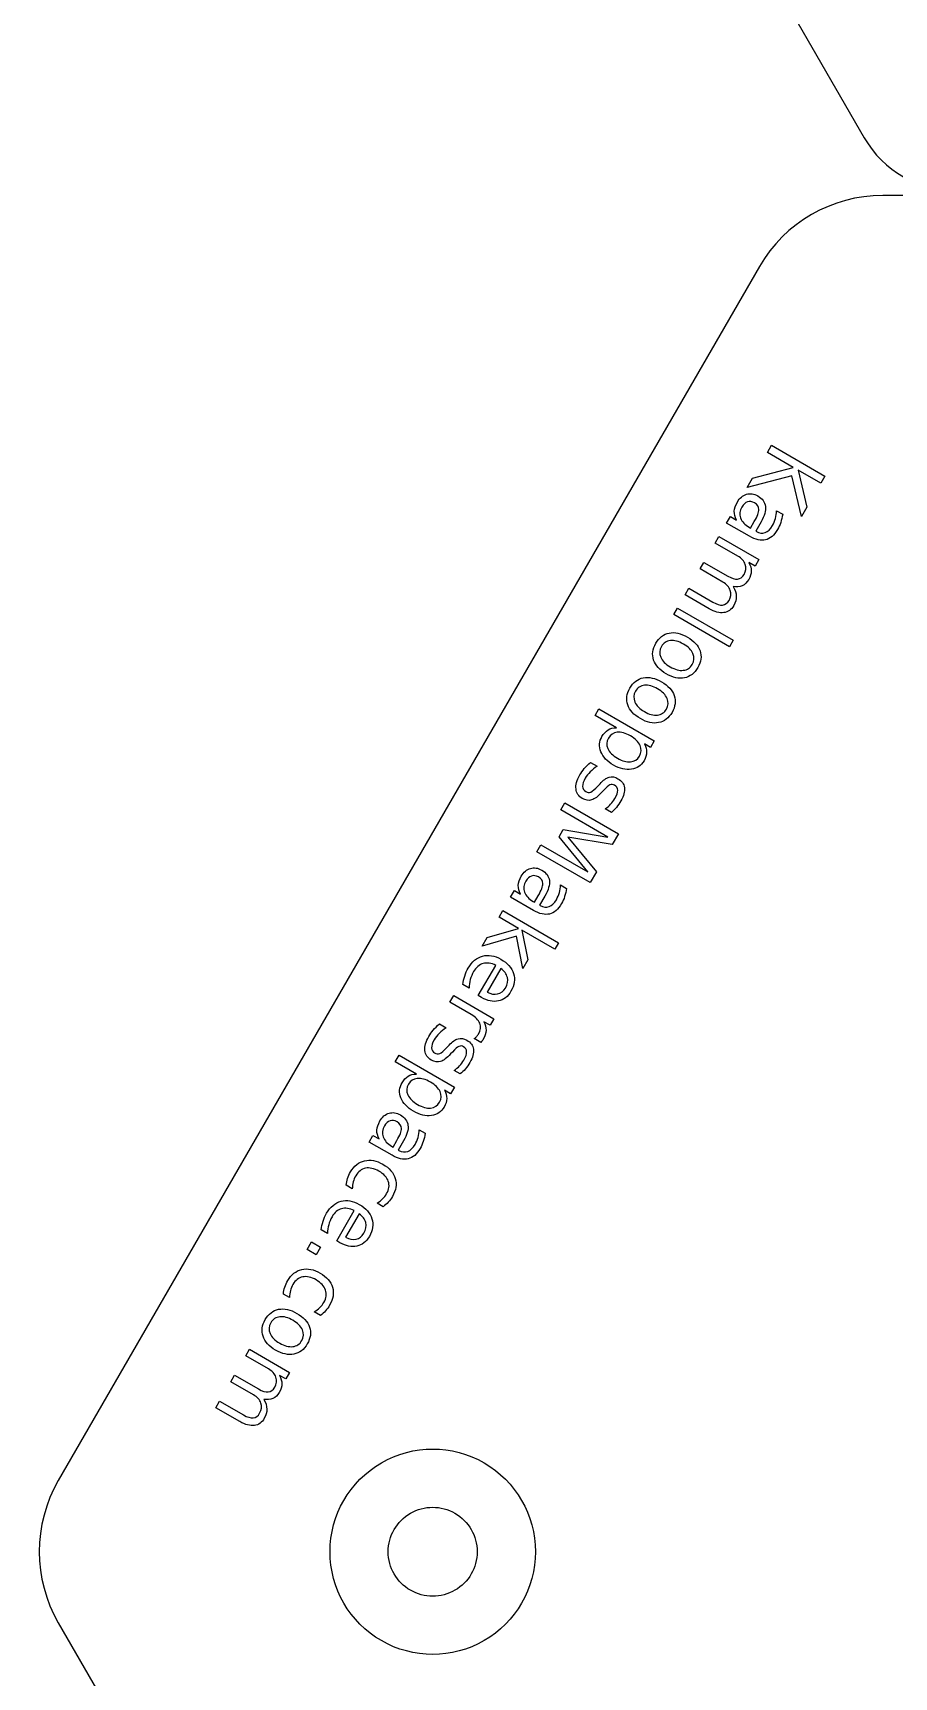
# Model space of a CAD drawing. Extents: x 10 to 227, y 10 to 289.
# Drawn here: x 9.87 to 34.06, y 146.63 to 192.82 of the extents above; entities that cross this region are included whole.
import ezdxf

# ---------------------------------------------------------------- set-up
doc = ezdxf.new("R2010")
doc.units = 0
doc.layers.add('Layer_1', color=7, linetype='CONTINUOUS')

msp = doc.modelspace()

# ---------------------------------------------------------------- linework, layer by layer
at = {"layer": 'Layer_1', "color": 7}
for p, q in [((14.454463, 222.37967), (33.222412, 189.872629)), ((73.121762, 188.254402), (33.740569, 188.254402)), ((30.276467, 186.254402), (10.585868, 152.149285)), ((22.351168, 150.149284), (22.351168, 150.149284))]:
    msp.add_line(p, q, dxfattribs=at)
at = {"layer": 'Layer_1', "color": 3}
for p, q in [((30.501462, 181.032539), (30.618656, 181.235525)), ((30.618656, 181.235525), (32.118942, 180.369335)), ((31.223973, 180.615397), (30.501462, 181.032539)), ((31.1927, 180.38022), (29.931158, 180.044743)), ((29.931158, 180.044743), (30.085482, 180.31204)), ((30.085482, 180.31204), (31.223973, 180.615397)), ((31.462191, 179.231808), (31.1927, 180.38022)), ((32.001748, 180.166348), (31.36767, 180.532433)), ((31.36767, 180.532433), (31.613035, 179.493078)), ((32.118942, 180.369335), (32.001748, 180.166348)), ((30.760858, 179.395554), (30.931687, 179.296927)), ((31.613035, 179.493078), (31.462191, 179.231808)), ((29.356211, 179.048907), (29.462962, 179.233804)), ((29.99833, 178.678179), (29.356211, 179.048907)), ((29.462962, 179.233804), (29.63379, 179.135176)), ((29.987497, 178.930963), (30.028679, 178.907187)), ((30.028679, 178.907187), (30.134877, 179.09106)), ((30.32307, 179.082895), (30.173389, 178.823639)), ((30.173389, 178.823639), (30.191507, 178.813178)), ((29.032487, 178.488199), (29.139818, 178.674103)), ((29.668577, 178.120952), (29.032487, 178.488199)), ((29.139818, 178.674103), (30.265283, 178.024315)), ((29.998296, 178.678199), (29.99833, 178.678179)), ((28.611858, 177.759648), (28.719189, 177.945552)), ((28.719189, 177.945552), (29.39246, 177.556839)), ((30.157951, 177.838412), (29.983103, 177.93936)), ((30.265283, 178.024315), (30.157951, 177.838412)), ((29.247948, 177.392401), (28.611858, 177.759648)), ((28.191232, 177.031103), (28.298564, 177.217007)), ((28.87053, 176.63891), (28.191232, 177.031103)), ((28.298564, 177.217007), (28.971834, 176.828294)), ((29.53926, 177.265763), (29.539256, 177.265743)), ((27.870981, 176.476412), (27.977731, 176.661309)), ((29.434577, 175.573669), (27.870981, 176.476412)), ((27.977731, 176.661309), (29.541327, 175.758566)), ((29.541327, 175.758566), (29.434577, 175.573669)), ((28.392239, 175.079471), (28.392239, 175.079471)), ((28.549004, 174.988963), (28.549004, 174.988963)), ((25.664108, 173.642597), (25.77144, 173.828501)), ((25.77144, 173.828501), (27.324981, 172.931563)), ((27.665871, 173.821364), (27.665871, 173.821364)), ((27.822636, 173.730856), (27.822636, 173.730856)), ((26.261006, 173.297978), (25.664108, 173.642597)), ((26.261023, 173.297968), (26.261006, 173.297978)), ((27.21765, 172.74566), (27.046822, 172.844287)), ((27.324981, 172.931563), (27.21765, 172.74566)), ((25.529959, 172.326627), (25.720889, 172.216393)), ((26.290731, 172.442075), (26.290731, 172.442075)), ((25.748999, 171.670923), (25.801198, 171.726533)), ((25.8964, 171.536248), (25.845756, 171.481074)), ((24.703264, 170.989766), (24.816975, 171.186719)), ((26.020666, 170.229163), (24.703264, 170.989766)), ((24.816975, 171.186719), (26.317261, 170.320528)), ((26.119301, 170.919842), (25.944453, 171.020791)), ((26.119293, 170.919854), (26.119301, 170.919842)), ((24.024467, 169.814053), (24.138759, 170.012013)), ((24.138759, 170.012013), (25.456161, 169.25141)), ((24.650526, 170.232387), (24.768298, 170.436375)), ((25.456161, 169.25141), (24.650526, 170.232387)), ((24.768298, 170.436375), (26.020666, 170.229163)), ((26.14263, 170.018059), (24.900633, 170.22465)), ((24.900633, 170.22465), (25.699383, 169.250332)), ((26.317261, 170.320528), (26.14263, 170.018059)), ((25.524753, 168.947863), (24.024467, 169.814053)), ((25.699383, 169.250332), (25.524753, 168.947863)), ((23.287654, 168.537857), (23.394405, 168.722754)), ((23.394405, 168.722754), (23.565233, 168.624127)), ((24.692301, 168.884505), (24.863129, 168.785877)), ((22.96392, 167.977132), (23.071251, 168.163036)), ((23.071251, 168.163036), (24.634847, 167.260293)), ((23.929773, 168.16713), (23.287654, 168.537857)), ((23.91894, 168.419914), (23.960122, 168.396137)), ((23.929738, 168.16715), (23.929773, 168.16713)), ((23.960122, 168.396137), (24.06632, 168.580011)), ((24.254513, 168.571845), (24.104832, 168.312589)), ((24.104832, 168.312589), (24.12295, 168.302129)), ((23.51359, 167.65978), (22.96392, 167.977132)), ((23.4526, 167.440426), (22.494565, 167.164185)), ((22.494565, 167.164185), (22.633806, 167.405358)), ((22.633806, 167.405358), (23.51359, 167.65978)), ((23.634535, 166.539522), (23.4526, 167.440426)), ((24.527516, 167.07439), (23.604031, 167.607564)), ((23.604031, 167.607564), (23.770873, 166.775667)), ((24.634847, 167.260293), (24.527516, 167.07439)), ((23.770873, 166.775667), (23.634535, 166.539522)), ((22.38244, 165.772513), (22.873261, 166.62264)), ((23.013455, 166.533661), (22.633871, 165.873879)), ((22.120987, 165.981073), (21.946138, 166.082022)), ((21.585411, 165.589551), (21.692742, 165.775455)), ((22.178294, 165.24725), (21.585411, 165.589551)), ((21.692742, 165.775455), (22.818207, 165.125667)), ((22.472881, 165.720297), (22.38244, 165.772513)), ((22.472887, 165.720294), (22.472881, 165.720297)), ((21.287768, 164.978937), (21.478698, 164.868703)), ((22.710876, 164.939764), (22.536027, 165.040713)), ((22.818207, 165.125667), (22.710876, 164.939764)), ((22.455458, 164.457492), (22.26481, 164.566236)), ((20.048083, 163.915356), (20.155414, 164.10126)), ((20.155414, 164.10126), (21.708956, 163.204322)), ((21.506811, 164.323238), (21.559011, 164.378849)), ((21.654212, 164.188563), (21.603568, 164.133389)), ((20.644981, 163.570737), (20.048083, 163.915356)), ((20.644998, 163.570727), (20.644981, 163.570737)), ((21.877114, 163.572158), (21.702265, 163.673106)), ((21.877106, 163.57217), (21.877114, 163.572158)), ((21.601625, 163.018419), (21.430796, 163.117046)), ((21.708956, 163.204322), (21.601625, 163.018419)), ((20.674706, 162.714834), (20.674706, 162.714834)), ((19.316985, 161.660457), (19.423736, 161.845354)), ((19.423736, 161.845354), (19.594564, 161.746726)), ((19.989453, 161.518736), (20.095651, 161.70261)), ((20.283844, 161.694445), (20.134163, 161.435188)), ((20.721632, 162.007104), (20.89246, 161.908477)), ((19.959104, 161.289729), (19.316985, 161.660457)), ((19.94827, 161.542513), (19.989453, 161.518736)), ((19.959069, 161.289749), (19.959104, 161.289729)), ((20.134163, 161.435188), (20.152281, 161.424728)), ((18.842936, 160.345098), (18.672108, 160.443725)), ((19.711163, 159.843826), (19.538322, 159.943616)), ((19.711203, 159.843803), (19.711163, 159.843826)), ((18.404807, 158.883051), (18.895631, 159.733183)), ((19.035822, 159.644199), (18.656238, 158.984417)), ((18.143357, 159.091617), (17.968509, 159.192566)), ((17.573579, 158.640789), (17.695997, 158.852823)), ((17.828821, 158.493425), (17.573579, 158.640789)), ((17.695997, 158.852823), (17.951239, 158.705459)), ((17.951239, 158.705459), (17.828821, 158.493425)), ((18.495248, 158.830835), (18.404807, 158.883051)), ((18.495254, 158.830831), (18.495248, 158.830835)), ((17.079223, 157.290258), (16.908395, 157.388885)), ((17.94745, 156.788986), (17.774609, 156.888776)), ((17.947491, 156.788963), (17.94745, 156.788986)), ((15.84875, 155.653296), (15.956081, 155.8392)), ((15.956081, 155.8392), (17.081546, 155.189413)), ((17.422425, 156.079196), (17.422425, 156.079196)), ((17.57919, 155.988688), (17.57919, 155.988688)), ((16.484841, 155.286049), (15.84875, 155.653296)), ((15.428121, 154.924745), (15.535452, 155.110649)), ((16.064212, 154.557498), (15.428121, 154.924745)), ((15.535452, 155.110649), (16.208723, 154.721936)), ((16.974215, 155.003509), (16.799366, 155.104458)), ((17.081546, 155.189413), (16.974215, 155.003509)), ((15.007495, 154.1962), (15.114827, 154.382104)), ((15.114827, 154.382104), (15.788097, 153.993391)), ((16.355523, 154.430861), (16.355519, 154.43084)), ((15.686793, 153.804007), (15.007495, 154.1962))]:
    msp.add_line(p, q, dxfattribs=at)
at = {"layer": 'Layer_1', "color": 5}
msp.add_line((23.985783, 150.149284), (23.985783, 150.149284), dxfattribs=at)
at = {"layer": 'Layer_1', "color": 7}
for points in [[(33.222412, 189.872629), (33.75831, 188.944426), (34.748691, 188.372629), (35.820488, 188.372629)], [(33.740569, 188.254402), (32.311507, 188.254402), (30.990998, 187.492006), (30.276467, 186.254402)], [(10.585868, 152.149285), (9.871337, 150.911681), (9.871337, 149.386889), (10.585868, 148.149285)], [(19.851168, 150.149284), (19.851168, 150.595866), (20.089417, 151.008525), (20.476168, 151.231816)], [(20.476168, 151.231816), (20.862919, 151.455107), (21.339417, 151.455107), (21.726168, 151.231816)], [(21.726168, 151.231816), (22.112919, 151.008525), (22.351168, 150.595866), (22.351168, 150.149284)], [(20.476168, 149.066752), (20.089417, 149.290043), (19.851168, 149.702702), (19.851168, 150.149284)], [(22.351168, 150.149284), (22.351168, 149.702702), (22.112919, 149.290043), (21.726168, 149.066752)], [(21.726168, 149.066752), (21.339417, 148.843461), (20.862919, 148.843461), (20.476168, 149.066752)], [(10.585868, 148.149285), (10.585868, 148.149285), (30.276467, 114.044164), (30.276467, 114.044164)]]:
    msp.add_open_spline(points, degree=3, dxfattribs=at)
at = {"layer": 'Layer_1', "color": 3}
for points in [[(29.658326, 179.63953), (29.724851, 179.754754), (29.809995, 179.827966), (29.913759, 179.859166)], [(29.913759, 179.859166), (30.017804, 179.889314), (30.124092, 179.873059), (30.23262, 179.8104)], [(30.23262, 179.8104), (30.359236, 179.737298), (30.430332, 179.639978), (30.445907, 179.51844)], [(29.63379, 179.135176), (29.589825, 179.21683), (29.569609, 179.298619), (29.573144, 179.380545)], [(29.573144, 179.380545), (29.577328, 179.462089), (29.605722, 179.548418), (29.658326, 179.63953)], [(29.78466, 179.500936), (29.725484, 179.39844), (29.714279, 179.295489), (29.751045, 179.192086)], [(29.944056, 179.644717), (29.880723, 179.623223), (29.827592, 179.575296), (29.78466, 179.500936)], [(30.137949, 179.618529), (30.072298, 179.656433), (30.007667, 179.665162), (29.944056, 179.644717)], [(30.134877, 179.09106), (30.22113, 179.240454), (30.263805, 179.35382), (30.262902, 179.431159)], [(30.262902, 179.431159), (30.262, 179.508499), (30.220349, 179.570955), (30.137949, 179.618529)], [(30.445907, 179.51844), (30.461098, 179.396228), (30.420153, 179.251047), (30.32307, 179.082895)], [(30.728666, 179.179667), (30.748447, 179.249528), (30.759178, 179.32149), (30.760858, 179.395554)], [(30.931687, 179.296927), (30.918734, 179.214186), (30.900257, 179.137317), (30.876255, 179.066318)], [(29.751045, 179.192086), (29.788095, 179.087624), (29.866912, 179.000583), (29.987497, 178.930963)], [(30.191507, 178.813178), (30.276587, 178.764057), (30.358485, 178.754288), (30.437198, 178.783871)], [(30.437198, 178.783871), (30.516194, 178.812403), (30.584894, 178.877248), (30.643298, 178.978406)], [(30.788998, 178.868825), (30.69501, 178.706034), (30.582604, 178.608813), (30.451779, 178.577162)], [(30.643298, 178.978406), (30.680429, 179.042719), (30.708885, 179.109806), (30.728666, 179.179667)], [(30.876255, 179.066318), (30.852894, 178.99495), (30.823808, 178.929119), (30.788998, 178.868825)], [(30.451779, 178.577162), (30.320956, 178.545505), (30.169795, 178.579184), (29.998296, 178.678199)], [(29.879679, 177.887863), (29.84814, 177.980211), (29.777773, 178.057907), (29.668577, 178.120952)], [(29.846192, 177.607076), (29.900728, 177.701536), (29.91189, 177.795132), (29.879679, 177.887863)], [(29.983103, 177.93936), (30.027737, 177.857315), (30.04945, 177.77734), (30.048241, 177.699435)], [(29.460056, 177.158731), (29.428518, 177.251079), (29.357815, 177.328969), (29.247948, 177.392401)], [(29.39246, 177.556839), (29.500988, 177.49418), (29.592069, 177.467056), (29.665701, 177.475467)], [(29.665701, 177.475467), (29.740004, 177.48349), (29.800168, 177.52736), (29.846192, 177.607076)], [(29.976221, 177.460988), (29.929035, 177.379259), (29.868236, 177.321914), (29.793824, 177.288951)], [(30.048241, 177.699435), (30.047029, 177.621533), (30.023022, 177.54205), (29.976221, 177.460988)], [(29.424404, 176.876518), (29.479713, 176.972316), (29.491597, 177.066387), (29.460056, 177.158731)], [(29.539256, 177.265743), (29.595639, 177.171556), (29.625028, 177.080896), (29.627423, 176.993763)], [(29.793824, 177.288951), (29.719025, 177.255318), (29.634171, 177.247589), (29.53926, 177.265763)], [(29.627423, 176.993763), (29.629819, 176.90663), (29.605877, 176.81952), (29.555598, 176.732434)], [(29.275352, 176.532477), (29.156873, 176.51602), (29.021933, 176.551498), (28.87053, 176.63891)], [(28.971834, 176.828294), (29.079692, 176.766022), (29.170772, 176.738898), (29.245075, 176.746922)], [(29.245075, 176.746922), (29.319378, 176.754945), (29.379155, 176.798144), (29.424404, 176.876518)], [(29.555598, 176.732434), (29.487911, 176.615197), (29.394496, 176.548545), (29.275352, 176.532477)], [(27.305302, 175.201899), (27.253785, 175.354016), (27.274439, 175.510463), (27.367264, 175.671241)], [(27.367264, 175.671241), (27.460479, 175.832693), (27.585833, 175.929141), (27.743329, 175.960584)], [(27.524023, 175.580735), (27.467167, 175.482257), (27.460962, 175.381778), (27.505409, 175.279298)], [(27.775924, 175.750169), (27.665621, 175.737034), (27.581654, 175.680556), (27.524023, 175.580735)], [(27.743329, 175.960584), (27.901107, 175.990968), (28.072112, 175.952978), (28.256342, 175.846612)], [(28.14379, 175.651667), (28.009133, 175.729411), (27.886511, 175.762245), (27.775924, 175.750169)], [(28.411434, 175.381915), (28.367658, 175.484008), (28.278443, 175.573925), (28.14379, 175.651667)], [(28.256342, 175.846612), (28.441239, 175.739862), (28.55964, 175.610764), (28.611544, 175.459319)], [(27.659929, 174.813596), (27.4757, 174.919962), (27.35749, 175.049396), (27.305302, 175.201899)], [(27.505409, 175.279298), (27.549859, 175.176822), (27.639076, 175.086905), (27.773062, 175.009548)], [(28.139487, 174.913213), (28.251132, 174.925573), (28.335382, 174.980993), (28.392239, 175.079471)], [(28.392239, 175.079471), (28.449483, 175.17862), (28.455881, 175.279435), (28.411434, 175.381915)], [(28.611544, 175.459319), (28.663066, 175.307201), (28.642219, 175.150415), (28.549004, 174.988963)], [(26.640895, 174.413134), (26.734108, 174.574583), (26.859462, 174.671029), (27.016957, 174.702471)], [(27.016957, 174.702471), (27.174736, 174.732856), (27.34574, 174.694865), (27.52997, 174.5885)], [(28.173518, 174.700635), (28.016023, 174.669192), (27.844827, 174.706846), (27.659929, 174.813596)], [(27.773062, 175.009548), (27.906374, 174.932581), (28.028515, 174.900469), (28.139487, 174.913213)], [(28.549004, 174.988963), (28.456179, 174.828185), (28.331017, 174.732075), (28.173518, 174.700635)], [(26.57893, 173.943787), (26.527413, 174.095903), (26.548068, 174.252352), (26.640895, 174.413134)], [(26.797655, 174.322629), (26.740798, 174.22415), (26.734594, 174.123671), (26.779041, 174.021191)], [(27.049553, 174.492056), (26.93925, 174.478921), (26.855284, 174.422445), (26.797655, 174.322629)], [(27.417418, 174.393554), (27.282761, 174.471299), (27.160139, 174.504133), (27.049553, 174.492056)], [(27.685062, 174.123802), (27.641286, 174.225895), (27.552071, 174.315812), (27.417418, 174.393554)], [(27.52997, 174.5885), (27.714867, 174.48175), (27.833268, 174.352652), (27.885173, 174.201207)], [(27.885173, 174.201207), (27.936694, 174.049088), (27.915848, 173.892305), (27.822636, 173.730856)], [(26.933558, 173.555484), (26.749328, 173.661849), (26.631119, 173.791283), (26.57893, 173.943787)], [(26.779041, 174.021191), (26.823488, 173.918711), (26.912705, 173.828793), (27.046691, 173.751436)], [(27.046691, 173.751436), (27.180002, 173.674469), (27.302145, 173.642359), (27.413118, 173.655106)], [(27.413118, 173.655106), (27.524763, 173.667467), (27.609014, 173.722886), (27.665871, 173.821364)], [(27.822636, 173.730856), (27.729808, 173.570074), (27.604645, 173.473963), (27.447146, 173.442522)], [(27.665871, 173.821364), (27.723112, 173.92051), (27.72951, 174.021322), (27.685062, 174.123802)], [(25.855341, 173.052528), (25.902915, 173.134928), (25.96, 173.196652), (26.026595, 173.237701)], [(26.026595, 173.237701), (26.093454, 173.277702), (26.171597, 173.297791), (26.261023, 173.297968)], [(27.447146, 173.442522), (27.289651, 173.41108), (27.118455, 173.448733), (26.933558, 173.555484)], [(25.826094, 172.625928), (25.76669, 172.773665), (25.776439, 172.915865), (25.855341, 173.052528)], [(26.036207, 173.008399), (25.979736, 172.910588), (25.97397, 172.811642), (26.018908, 172.711563)], [(26.285203, 173.172799), (26.175675, 173.161006), (26.092676, 173.106206), (26.036207, 173.008399)], [(26.653917, 173.071131), (26.517921, 173.149648), (26.395017, 173.183537), (26.285203, 173.172799)], [(26.925314, 172.803231), (26.880374, 172.903316), (26.789908, 172.992616), (26.653917, 173.071131)], [(26.908444, 172.504813), (26.964913, 172.60262), (26.970536, 172.702093), (26.925314, 172.803231)], [(27.046822, 172.844287), (27.091382, 172.766754), (27.112722, 172.689228), (27.110842, 172.611711)], [(25.358798, 172.15078), (25.407703, 172.209184), (25.464756, 172.2678), (25.529959, 172.326627)], [(26.179913, 172.250147), (26.003053, 172.352257), (25.885114, 172.477517), (25.826094, 172.625928)], [(26.018908, 172.711563), (26.064128, 172.610421), (26.154736, 172.520592), (26.290731, 172.442075)], [(26.290731, 172.442075), (26.426722, 172.36356), (26.549485, 172.3302), (26.659019, 172.341995)], [(26.659019, 172.341995), (26.768831, 172.352729), (26.851972, 172.407002), (26.908444, 172.504813)], [(27.037082, 172.37025), (26.95818, 172.233587), (26.839903, 172.154045), (26.682254, 172.131624)], [(27.110842, 172.611711), (27.109242, 172.533137), (27.084655, 172.45265), (27.037082, 172.37025)], [(25.12643, 171.57884), (25.113042, 171.696436), (25.148121, 171.827586), (25.231666, 171.972289)], [(25.231666, 171.972289), (25.266474, 172.03258), (25.308852, 172.092076), (25.358798, 172.15078)], [(25.384056, 171.878946), (25.333775, 171.791856), (25.30984, 171.716351), (25.312252, 171.65243)], [(25.52388, 172.060822), (25.46818, 172.004551), (25.421572, 171.943926), (25.384056, 171.878946)], [(25.720889, 172.216393), (25.645928, 172.168559), (25.580258, 172.116702), (25.52388, 172.060822)], [(25.801198, 171.726533), (25.891457, 171.827164), (25.97607, 171.888627), (26.055039, 171.910921)], [(26.055039, 171.910921), (26.134678, 171.932828), (26.218043, 171.91864), (26.305133, 171.868359)], [(26.682254, 172.131624), (26.524216, 172.108531), (26.35677, 172.148039), (26.179913, 172.250147)], [(26.305133, 171.868359), (26.410981, 171.807247), (26.471053, 171.722545), (26.485348, 171.614251)], [(25.302695, 171.31093), (25.198185, 171.371269), (25.13943, 171.460572), (25.12643, 171.57884)], [(25.312252, 171.65243), (25.315318, 171.588136), (25.343986, 171.540323), (25.398256, 171.50899)], [(25.398256, 171.50899), (25.4485, 171.479982), (25.496882, 171.474826), (25.543404, 171.493521)], [(25.543404, 171.493521), (25.589556, 171.51156), (25.658088, 171.570694), (25.748999, 171.670923)], [(25.845756, 171.481074), (25.741803, 171.366022), (25.64818, 171.295918), (25.564886, 171.270764)], [(26.080024, 171.694178), (26.036954, 171.67528), (25.975746, 171.622637), (25.8964, 171.536248)], [(26.209946, 171.684815), (26.167072, 171.709568), (26.123765, 171.712689), (26.080024, 171.694178)], [(26.297109, 171.543383), (26.295264, 171.605187), (26.26621, 171.652331), (26.209946, 171.684815)], [(26.219812, 171.312001), (26.272801, 171.403781), (26.298566, 171.480908), (26.297109, 171.543383)], [(26.485348, 171.614251), (26.49964, 171.505954), (26.466949, 171.382805), (26.387275, 171.244804)], [(25.564886, 171.270764), (25.481872, 171.244553), (25.394475, 171.257941), (25.302695, 171.31093)], [(25.944453, 171.020791), (26.001427, 171.057573), (26.052853, 171.100234), (26.098732, 171.148775)], [(26.098732, 171.148775), (26.144641, 171.197298), (26.185001, 171.251707), (26.219812, 171.312001)], [(26.260812, 171.060566), (26.215955, 171.006073), (26.168782, 170.959169), (26.119293, 170.919854)], [(26.387275, 171.244804), (26.347824, 171.176473), (26.305669, 171.11506), (26.260812, 171.060566)], [(23.504587, 168.869495), (23.508774, 168.951044), (23.537168, 169.037373), (23.589769, 169.128481)], [(23.589769, 169.128481), (23.656294, 169.243705), (23.741439, 169.316919), (23.845205, 169.348123)], [(23.875502, 169.133674), (23.81217, 169.112179), (23.759037, 169.06425), (23.716103, 168.989887)], [(23.845205, 169.348123), (23.949248, 169.378267), (24.055534, 169.362009), (24.164063, 169.29935)], [(24.069391, 169.10748), (24.003741, 169.145383), (23.939111, 169.154115), (23.875502, 169.133674)], [(24.194345, 168.92011), (24.193443, 168.997449), (24.151792, 169.059906), (24.069391, 169.10748)], [(24.164063, 169.29935), (24.290679, 169.226248), (24.361775, 169.128928), (24.37735, 169.00739)], [(23.565233, 168.624127), (23.52127, 168.705784), (23.501054, 168.787574), (23.504587, 168.869495)], [(23.716103, 168.989887), (23.656927, 168.88739), (23.645721, 168.78444), (23.682488, 168.681036)], [(23.682488, 168.681036), (23.719538, 168.576574), (23.798355, 168.489533), (23.91894, 168.419914)], [(24.06632, 168.580011), (24.152573, 168.729404), (24.195248, 168.842771), (24.194345, 168.92011)], [(24.37735, 169.00739), (24.392541, 168.885179), (24.351596, 168.739997), (24.254513, 168.571845)], [(24.574741, 168.467357), (24.611872, 168.53167), (24.640328, 168.598756), (24.660109, 168.668617)], [(24.660109, 168.668617), (24.679892, 168.738482), (24.690623, 168.810445), (24.692301, 168.884505)], [(24.863129, 168.785877), (24.850179, 168.703141), (24.831702, 168.626271), (24.807698, 168.555269)], [(24.383222, 168.066113), (24.252399, 168.034456), (24.101238, 168.068135), (23.929738, 168.16715)], [(24.12295, 168.302129), (24.20803, 168.253007), (24.289927, 168.243239), (24.368641, 168.272822)], [(24.368641, 168.272822), (24.447637, 168.301353), (24.516337, 168.366198), (24.574741, 168.467357)], [(24.720441, 168.357776), (24.626455, 168.194989), (24.514049, 168.097767), (24.383222, 168.066113)], [(24.807698, 168.555269), (24.784337, 168.483901), (24.755251, 168.41807), (24.720441, 168.357776)], [(22.099925, 166.547928), (22.203582, 166.727469), (22.338026, 166.839659), (22.503257, 166.8845)], [(22.503257, 166.8845), (22.6681, 166.928669), (22.839622, 166.899312), (23.017824, 166.796427)], [(23.017824, 166.796427), (23.20205, 166.690064), (23.319471, 166.556174), (23.370087, 166.394756)], [(21.946138, 166.082022), (21.956284, 166.164594), (21.974103, 166.244969), (21.999597, 166.323148)], [(21.999597, 166.323148), (22.025098, 166.401323), (22.058541, 166.47625), (22.099925, 166.547928)], [(22.250296, 166.446372), (22.209299, 166.375364), (22.178359, 166.301672), (22.157475, 166.225295)], [(22.515709, 166.676335), (22.409549, 166.645624), (22.321078, 166.568969), (22.250296, 166.446372)], [(22.873261, 166.62264), (22.741328, 166.688074), (22.622144, 166.705973), (22.515709, 166.676335)], [(23.198156, 166.285), (23.175455, 166.380284), (23.113888, 166.463171), (23.013455, 166.533661)], [(23.370087, 166.394756), (23.420984, 166.232277), (23.397699, 166.066628), (23.300232, 165.897809)], [(22.157475, 166.225295), (22.136207, 166.148255), (22.124045, 166.066848), (22.120987, 165.981073)], [(22.633871, 165.873879), (22.735915, 165.817009), (22.83308, 165.798873), (22.925364, 165.819471)], [(22.925364, 165.819471), (23.01737, 165.839596), (23.089674, 165.895212), (23.142275, 165.986321)], [(23.300232, 165.897809), (23.212819, 165.746406), (23.094873, 165.65506), (22.946393, 165.623771)], [(23.142275, 165.986321), (23.20184, 166.089489), (23.220467, 166.189049), (23.198156, 166.285)], [(22.946393, 165.623771), (22.798203, 165.591424), (22.640368, 165.623599), (22.472887, 165.720294)], [(21.116607, 164.803089), (21.165514, 164.861498), (21.222568, 164.920114), (21.287768, 164.978937)], [(22.422558, 164.995023), (22.386999, 165.089687), (22.305577, 165.173763), (22.178294, 165.24725)], [(22.385819, 164.69467), (22.446156, 164.799176), (22.458402, 164.899294), (22.422558, 164.995023)], [(22.536027, 165.040713), (22.581929, 164.962404), (22.603307, 164.882625), (22.600162, 164.801374)], [(20.884242, 164.231155), (20.870855, 164.348751), (20.905932, 164.479899), (20.989475, 164.624599)], [(20.989475, 164.624599), (21.024286, 164.684893), (21.066663, 164.74439), (21.116607, 164.803089)], [(21.141869, 164.531261), (21.091587, 164.444172), (21.067653, 164.368666), (21.070064, 164.304745)], [(21.281692, 164.713138), (21.225993, 164.656867), (21.179385, 164.596241), (21.141869, 164.531261)], [(21.478698, 164.868703), (21.40374, 164.820872), (21.338071, 164.769017), (21.281692, 164.713138)], [(21.559011, 164.378849), (21.649269, 164.47948), (21.733883, 164.540943), (21.812851, 164.563237)], [(21.812851, 164.563237), (21.892491, 164.585143), (21.975855, 164.570956), (22.062945, 164.520674)], [(22.062945, 164.520674), (22.168793, 164.459563), (22.228865, 164.37486), (22.24316, 164.266567)], [(22.26481, 164.566236), (22.28885, 164.580068), (22.310704, 164.597819), (22.330374, 164.619491)], [(22.330374, 164.619491), (22.35032, 164.640134), (22.368801, 164.665194), (22.385819, 164.69467)], [(22.492064, 164.504689), (22.482014, 164.489939), (22.469812, 164.474206), (22.455458, 164.457492)], [(22.519314, 164.545247), (22.511964, 164.532516), (22.502881, 164.518997), (22.492064, 164.504689)], [(22.600162, 164.801374), (22.597705, 164.719722), (22.570756, 164.634346), (22.519314, 164.545247)], [(21.060508, 163.963246), (20.955998, 164.023585), (20.897243, 164.112888), (20.884242, 164.231155)], [(21.070064, 164.304745), (21.073131, 164.240452), (21.101799, 164.192639), (21.156069, 164.161306)], [(21.156069, 164.161306), (21.206312, 164.132298), (21.254695, 164.127141), (21.301216, 164.145836)], [(21.301216, 164.145836), (21.347347, 164.163837), (21.415878, 164.222971), (21.506811, 164.323238)], [(21.603568, 164.133389), (21.499616, 164.018337), (21.405992, 163.948234), (21.322698, 163.923079)], [(21.837836, 164.346494), (21.794766, 164.327596), (21.733558, 164.274952), (21.654212, 164.188563)], [(21.967759, 164.33713), (21.924885, 164.361884), (21.881577, 164.365005), (21.837836, 164.346494)], [(22.054922, 164.195698), (22.053077, 164.257502), (22.024023, 164.304646), (21.967759, 164.33713)], [(21.977624, 163.964317), (22.030613, 164.056096), (22.056379, 164.133223), (22.054922, 164.195698)], [(22.24316, 164.266567), (22.257453, 164.158269), (22.224762, 164.03512), (22.145087, 163.89712)], [(20.41057, 163.51046), (20.477429, 163.550461), (20.555572, 163.57055), (20.644998, 163.570727)], [(21.322698, 163.923079), (21.239684, 163.896868), (21.152287, 163.910257), (21.060508, 163.963246)], [(21.702265, 163.673106), (21.759239, 163.709888), (21.810665, 163.75255), (21.856544, 163.801091)], [(21.856544, 163.801091), (21.902453, 163.849614), (21.942813, 163.904023), (21.977624, 163.964317)], [(22.018625, 163.712882), (21.973767, 163.658388), (21.926594, 163.611484), (21.877106, 163.57217)], [(22.145087, 163.89712), (22.105634, 163.828784), (22.06348, 163.767372), (22.018625, 163.712882)], [(20.210068, 162.898687), (20.150663, 163.04642), (20.160412, 163.18862), (20.239316, 163.325286)], [(20.239316, 163.325286), (20.28689, 163.407687), (20.343974, 163.469411), (20.41057, 163.51046)], [(20.420182, 163.281158), (20.363711, 163.183347), (20.357944, 163.084401), (20.402883, 162.984322)], [(20.669178, 163.445558), (20.55965, 163.433765), (20.476651, 163.378965), (20.420182, 163.281158)], [(21.037892, 163.34389), (20.901896, 163.422407), (20.778992, 163.456296), (20.669178, 163.445558)], [(21.309289, 163.07599), (21.264349, 163.176075), (21.173883, 163.265375), (21.037892, 163.34389)], [(21.292418, 162.777572), (21.348887, 162.875379), (21.354511, 162.974852), (21.309289, 163.07599)], [(21.430796, 163.117046), (21.475356, 163.039513), (21.496697, 162.961987), (21.494817, 162.884469)], [(20.563888, 162.522906), (20.387028, 162.625016), (20.269088, 162.750276), (20.210068, 162.898687)], [(20.402883, 162.984322), (20.448103, 162.88318), (20.53871, 162.793351), (20.674706, 162.714834)], [(20.674706, 162.714834), (20.810697, 162.636319), (20.93346, 162.602959), (21.042994, 162.614753)], [(21.042994, 162.614753), (21.152806, 162.625488), (21.235947, 162.679761), (21.292418, 162.777572)], [(21.421057, 162.643008), (21.342152, 162.506342), (21.223876, 162.4268), (21.066228, 162.404382)], [(21.494817, 162.884469), (21.493217, 162.805896), (21.46863, 162.725409), (21.421057, 162.643008)], [(19.533918, 161.992094), (19.538102, 162.073639), (19.566496, 162.159968), (19.6191, 162.25108)], [(19.6191, 162.25108), (19.685624, 162.366304), (19.770769, 162.439516), (19.874532, 162.470716)], [(19.90483, 162.256267), (19.841497, 162.234773), (19.788365, 162.186846), (19.745434, 162.112486)], [(19.874532, 162.470716), (19.978578, 162.500864), (20.084865, 162.484609), (20.193394, 162.42195)], [(20.098722, 162.230079), (20.033071, 162.267982), (19.968441, 162.276712), (19.90483, 162.256267)], [(20.223676, 162.042709), (20.222774, 162.120049), (20.181123, 162.182505), (20.098722, 162.230079)], [(20.193394, 162.42195), (20.32001, 162.348848), (20.391106, 162.251528), (20.406681, 162.12999)], [(21.066228, 162.404382), (20.908191, 162.38129), (20.740744, 162.420798), (20.563888, 162.522906)], [(19.594564, 161.746726), (19.550599, 161.82838), (19.530383, 161.910169), (19.533918, 161.992094)], [(19.745434, 162.112486), (19.686258, 162.009989), (19.675052, 161.907039), (19.711819, 161.803636)], [(19.711819, 161.803636), (19.748869, 161.699174), (19.827686, 161.612133), (19.94827, 161.542513)], [(20.095651, 161.70261), (20.181904, 161.852004), (20.224578, 161.96537), (20.223676, 162.042709)], [(20.406681, 162.12999), (20.421872, 162.007778), (20.380927, 161.862596), (20.283844, 161.694445)], [(20.604072, 161.589956), (20.641203, 161.654269), (20.669659, 161.721356), (20.68944, 161.791217)], [(20.68944, 161.791217), (20.709221, 161.861078), (20.719952, 161.93304), (20.721632, 162.007104)], [(20.89246, 161.908477), (20.879508, 161.825736), (20.861031, 161.748867), (20.837029, 161.677868)], [(20.412553, 161.188712), (20.28173, 161.157055), (20.130569, 161.190734), (19.959069, 161.289749)], [(20.152281, 161.424728), (20.237361, 161.375607), (20.319258, 161.365838), (20.397972, 161.395421)], [(20.397972, 161.395421), (20.476968, 161.423953), (20.545668, 161.488797), (20.604072, 161.589956)], [(20.749771, 161.480375), (20.655784, 161.317584), (20.543378, 161.220363), (20.412553, 161.188712)], [(20.837029, 161.677868), (20.813668, 161.6065), (20.784582, 161.540669), (20.749771, 161.480375)], [(18.710695, 160.63582), (18.73037, 160.697705), (18.758193, 160.7598), (18.794164, 160.822103)], [(18.794164, 160.822103), (18.892019, 160.991593), (19.023019, 161.095498), (19.187164, 161.133818)], [(19.214099, 160.925328), (19.100107, 160.902712), (19.008495, 160.831448), (18.939263, 160.711534)], [(19.187164, 161.133818), (19.351312, 161.172135), (19.523826, 161.139079), (19.704704, 161.034649)], [(19.592095, 160.839736), (19.454761, 160.919026), (19.328763, 160.947557), (19.214099, 160.925328)], [(19.854211, 160.55576), (19.8168, 160.665788), (19.729428, 160.760447), (19.592095, 160.839736)], [(19.704704, 161.034649), (19.888259, 160.928673), (20.003619, 160.795078), (20.050784, 160.633864)], [(18.672108, 160.443725), (18.677769, 160.509233), (18.690632, 160.573264), (18.710695, 160.63582)], [(18.868705, 160.540575), (18.852874, 160.479149), (18.844284, 160.41399), (18.842936, 160.345098)], [(18.939263, 160.711534), (18.90832, 160.657939), (18.8848, 160.600953), (18.868705, 160.540575)], [(19.807479, 160.21027), (19.876711, 160.330183), (19.892288, 160.445346), (19.854211, 160.55576)], [(20.050784, 160.633864), (20.097557, 160.471982), (20.070276, 160.303281), (19.968941, 160.127763)], [(18.122295, 159.658472), (18.225951, 159.838008), (18.360394, 159.950197), (18.525624, 159.995038)], [(18.525624, 159.995038), (18.690467, 160.039207), (18.861989, 160.009849), (19.040191, 159.906964)], [(19.040191, 159.906964), (19.224418, 159.800601), (19.341839, 159.666711), (19.392454, 159.505294)], [(19.538322, 159.943616), (19.597287, 159.979243), (19.649088, 160.019454), (19.693725, 160.064249)], [(19.693725, 160.064249), (19.738617, 160.108001), (19.776536, 160.156675), (19.807479, 160.21027)], [(19.854573, 159.971383), (19.811854, 159.923692), (19.764064, 159.881165), (19.711203, 159.843803)], [(19.968941, 160.127763), (19.936065, 160.070821), (19.897942, 160.018694), (19.854573, 159.971383)], [(17.968509, 159.192566), (17.978654, 159.275137), (17.996473, 159.355511), (18.021964, 159.433686)], [(18.021964, 159.433686), (18.047466, 159.511861), (18.080909, 159.586789), (18.122295, 159.658472)], [(18.272666, 159.556915), (18.231668, 159.485904), (18.200727, 159.412211), (18.179845, 159.335839)], [(18.538076, 159.786873), (18.431916, 159.756162), (18.343446, 159.679509), (18.272666, 159.556915)], [(18.895631, 159.733183), (18.763699, 159.798618), (18.644514, 159.816514), (18.538076, 159.786873)], [(19.220524, 159.395538), (19.197825, 159.490825), (19.136257, 159.573712), (19.035822, 159.644199)], [(19.164646, 159.096864), (19.22421, 159.200032), (19.242836, 159.29959), (19.220524, 159.395538)], [(19.392454, 159.505294), (19.443352, 159.342815), (19.420067, 159.177165), (19.322599, 159.008347)], [(18.179845, 159.335839), (18.158575, 159.258795), (18.146413, 159.177387), (18.143357, 159.091617)], [(18.656238, 158.984417), (18.758283, 158.927546), (18.855448, 158.909412), (18.947735, 158.930014)], [(18.947735, 158.930014), (19.039741, 158.950139), (19.112045, 159.005756), (19.164646, 159.096864)], [(19.322599, 159.008347), (19.235187, 158.856944), (19.117242, 158.7656), (18.968764, 158.734314)], [(18.968764, 158.734314), (18.820571, 158.701964), (18.662735, 158.734136), (18.495254, 158.830831)], [(17.030451, 157.767263), (17.128306, 157.936753), (17.259307, 158.04066), (17.423454, 158.078983)], [(17.423454, 158.078983), (17.587603, 158.117301), (17.760116, 158.084245), (17.940995, 157.979814)], [(16.908395, 157.388885), (16.914059, 157.454396), (16.926921, 157.518428), (16.946982, 157.58098)], [(16.946982, 157.58098), (16.966657, 157.642865), (16.99448, 157.704959), (17.030451, 157.767263)], [(17.17555, 157.656694), (17.144609, 157.603103), (17.12109, 157.546116), (17.104992, 157.485734)], [(17.45039, 157.870494), (17.336398, 157.847878), (17.244784, 157.776611), (17.17555, 157.656694)], [(17.828385, 157.784902), (17.691052, 157.864192), (17.565053, 157.892722), (17.45039, 157.870494)], [(18.090501, 157.500925), (18.053091, 157.610954), (17.965719, 157.705612), (17.828385, 157.784902)], [(17.940995, 157.979814), (18.12455, 157.873839), (18.23991, 157.740244), (18.287074, 157.57903)], [(18.287074, 157.57903), (18.333847, 157.417147), (18.306566, 157.248447), (18.205231, 157.072929)], [(17.104992, 157.485734), (17.089161, 157.424309), (17.080571, 157.35915), (17.079223, 157.290258)], [(17.930012, 157.009409), (17.974907, 157.053165), (18.012825, 157.101838), (18.043766, 157.15543)], [(18.043766, 157.15543), (18.113, 157.275347), (18.128579, 157.390512), (18.090501, 157.500925)], [(18.205231, 157.072929), (18.172355, 157.015986), (18.134232, 156.963858), (18.090861, 156.916543)], [(16.335485, 156.201619), (16.283968, 156.353735), (16.304623, 156.510184), (16.39745, 156.670966)], [(16.39745, 156.670966), (16.490663, 156.832415), (16.616017, 156.928861), (16.773512, 156.960303)], [(16.806107, 156.749888), (16.695805, 156.736753), (16.611839, 156.680277), (16.55421, 156.580461)], [(16.773512, 156.960303), (16.93129, 156.990688), (17.102295, 156.952697), (17.286525, 156.846332)], [(17.173973, 156.651386), (17.039316, 156.729131), (16.916694, 156.761965), (16.806107, 156.749888)], [(17.441617, 156.381634), (17.397841, 156.483727), (17.308626, 156.573644), (17.173973, 156.651386)], [(17.286525, 156.846332), (17.471422, 156.739582), (17.589823, 156.610484), (17.641728, 156.459039)], [(17.774609, 156.888776), (17.833575, 156.924403), (17.885376, 156.964614), (17.930012, 157.009409)], [(18.090861, 156.916543), (18.048144, 156.868856), (18.000354, 156.826329), (17.947491, 156.788963)], [(16.690113, 155.813316), (16.505883, 155.919681), (16.387674, 156.049115), (16.335485, 156.201619)], [(16.55421, 156.580461), (16.497353, 156.481982), (16.491148, 156.381503), (16.535596, 156.279023)], [(16.535596, 156.279023), (16.580043, 156.176543), (16.669259, 156.086625), (16.803246, 156.009268)], [(17.422425, 156.079196), (17.479667, 156.178342), (17.486064, 156.279154), (17.441617, 156.381634)], [(17.641728, 156.459039), (17.693249, 156.30692), (17.672403, 156.150137), (17.57919, 155.988688)], [(17.203701, 155.700354), (17.046206, 155.668912), (16.87501, 155.706565), (16.690113, 155.813316)], [(16.803246, 156.009268), (16.936557, 155.932301), (17.058699, 155.900191), (17.169673, 155.912938)], [(17.169673, 155.912938), (17.281318, 155.925298), (17.365569, 155.980718), (17.422425, 156.079196)], [(17.57919, 155.988688), (17.486363, 155.827906), (17.3612, 155.731795), (17.203701, 155.700354)], [(16.695942, 155.052961), (16.664404, 155.145309), (16.594036, 155.223005), (16.484841, 155.286049)], [(16.481964, 154.640564), (16.556267, 154.648588), (16.616431, 154.692458), (16.662455, 154.772174)], [(16.662455, 154.772174), (16.716991, 154.866633), (16.728154, 154.960229), (16.695942, 155.052961)], [(16.864504, 154.864533), (16.863292, 154.78663), (16.839285, 154.707148), (16.792484, 154.626086)], [(16.799366, 155.104458), (16.844, 155.022413), (16.865713, 154.942438), (16.864504, 154.864533)], [(16.27632, 154.323829), (16.244781, 154.416177), (16.174078, 154.494067), (16.064212, 154.557498)], [(16.208723, 154.721936), (16.317251, 154.659277), (16.408332, 154.632153), (16.481964, 154.640564)], [(16.240667, 154.041615), (16.295976, 154.137413), (16.30786, 154.231485), (16.27632, 154.323829)], [(16.355519, 154.43084), (16.411902, 154.336654), (16.441291, 154.245994), (16.443687, 154.15886)], [(16.610087, 154.454049), (16.535288, 154.420416), (16.450434, 154.412686), (16.355523, 154.430861)], [(16.792484, 154.626086), (16.745298, 154.544357), (16.684499, 154.487011), (16.610087, 154.454049)], [(15.788097, 153.993391), (15.895955, 153.93112), (15.987035, 153.903996), (16.061338, 153.912019)], [(16.061338, 153.912019), (16.135642, 153.920043), (16.195418, 153.963242), (16.240667, 154.041615)], [(16.371861, 153.897532), (16.304174, 153.780295), (16.210759, 153.713642), (16.091615, 153.697575)], [(16.443687, 154.15886), (16.446082, 154.071727), (16.42214, 153.984618), (16.371861, 153.897532)], [(16.091615, 153.697575), (15.973137, 153.681118), (15.838196, 153.716595), (15.686793, 153.804007)]]:
    msp.add_open_spline(points, degree=3, dxfattribs=at)
at = {"layer": 'Layer_1', "color": 5}
for points in [[(19.65886, 152.647434), (20.551363, 153.162721), (21.650973, 153.162721), (22.543476, 152.647434)], [(18.216553, 150.149284), (18.216553, 151.179858), (18.766357, 152.132147), (19.65886, 152.647434)], [(22.543476, 152.647434), (23.435979, 152.132147), (23.985783, 151.179858), (23.985783, 150.149284)], [(19.65886, 147.651134), (18.766357, 148.166421), (18.216553, 149.11871), (18.216553, 150.149284)], [(23.985783, 150.149284), (23.985783, 149.11871), (23.435979, 148.166421), (22.543476, 147.651134)], [(22.543476, 147.651134), (21.650973, 147.135847), (20.551363, 147.135847), (19.65886, 147.651134)]]:
    msp.add_open_spline(points, degree=3, dxfattribs=at)

doc.saveas('drawing.dxf')
